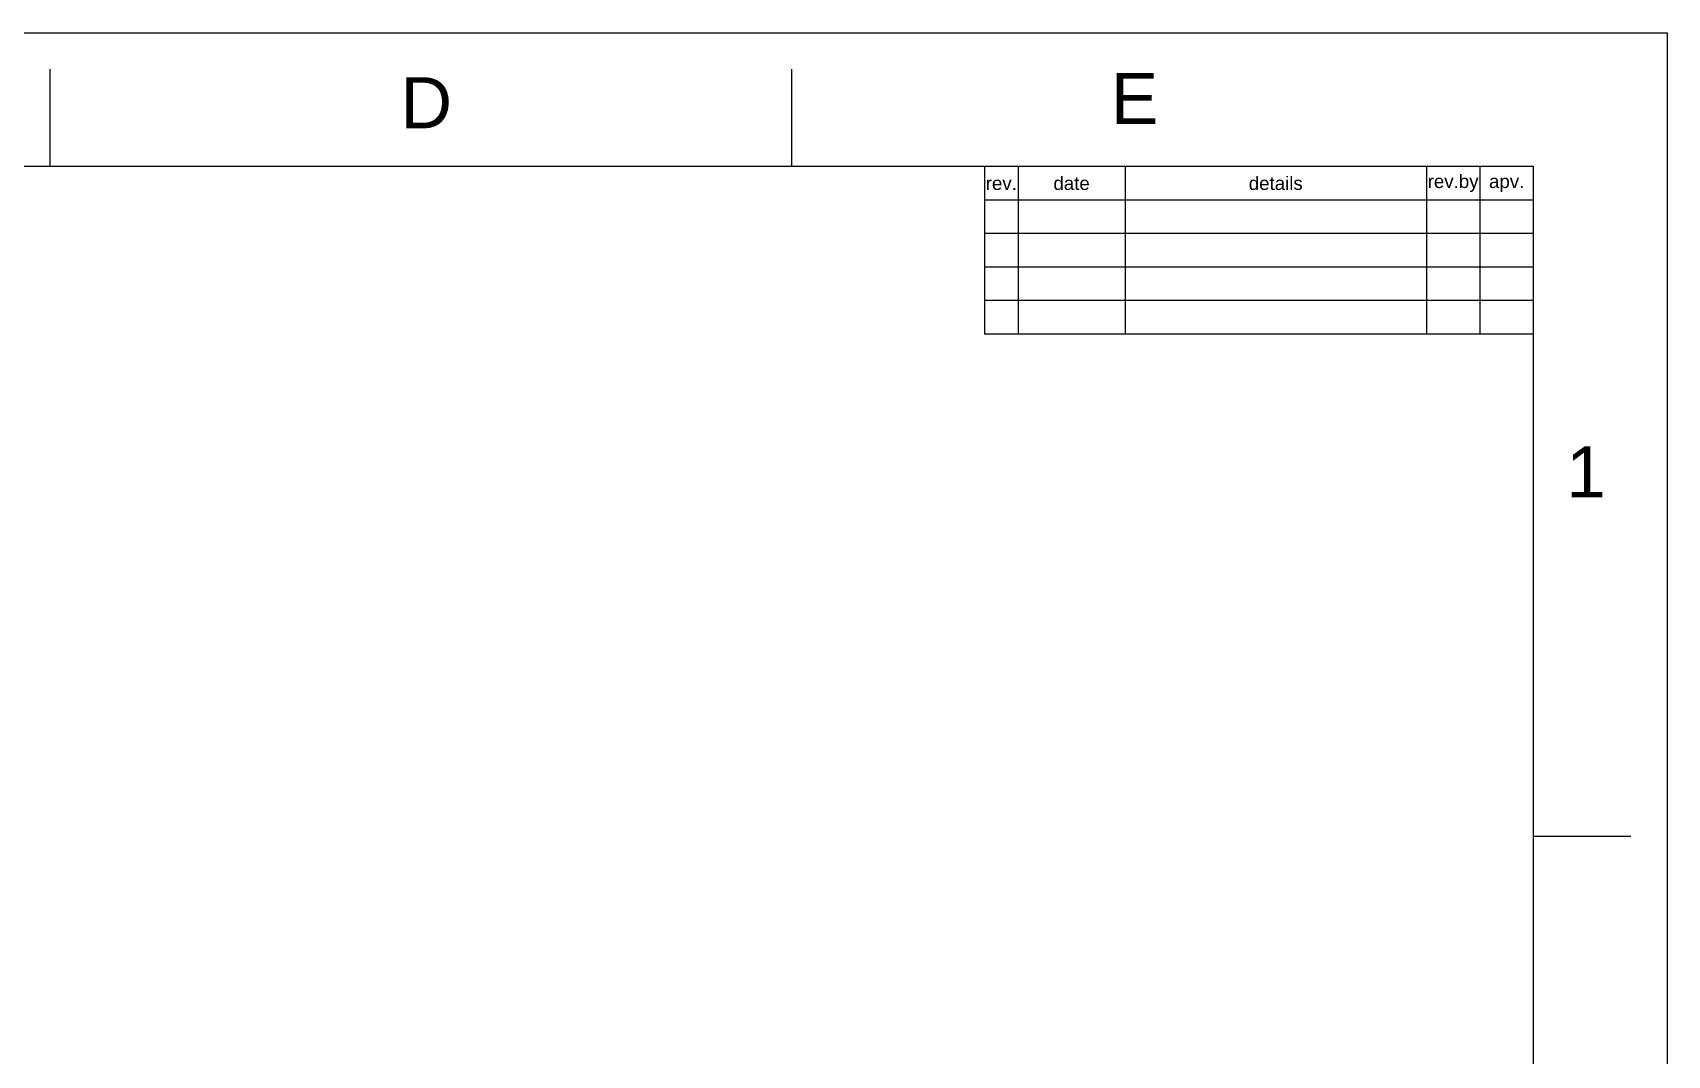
# Model space of a CAD drawing. Header units: millimetres. Extents: x 14183 to 14777, y -4239 to -3399.
# Drawn here: x 14532.8 to 14777, y -3551.8 to -3399 of the extents above; entities that cross this region are included whole.
import ezdxf

# ---------------------------------------------------------------- set-up
doc = ezdxf.new("R2010")
doc.units = ezdxf.units.MM
doc.header["$LTSCALE"] = 0.1
doc.layers.add('FORM', color=7, linetype='Continuous')
doc.layers.add('TEXT', color=2, linetype='Continuous')
doc.styles.get("Standard").update_dxf_attribs({"font": 'arial.ttf'})

msp = doc.modelspace()

# ---------------------------------------------------------------- linework, layer by layer
at = {"layer": 'FORM', "color": 7, "linetype": 'Continuous'}
for p, q in [((14182.965, -3399.041), (14776.965, -3399.041)), ((14776.965, -3399.041), (14776.965, -4239.041)), ((14535.365, -3419.041), (14535.365, -3404.505)), ((14646.165, -3419.041), (14646.165, -3404.505)), ((14756.965, -3419.041), (14202.965, -3419.041)), ((14756.965, -4219.041), (14756.965, -3419.041)), ((14756.965, -3519.041), (14771.501, -3519.041))]:
    msp.add_line(p, q, dxfattribs=at)
at = {"layer": 'FORM'}
for p, q in [((14674.965, -3419.041), (14674.965, -3444.041)), ((14679.965, -3419.041), (14679.965, -3444.041)), ((14695.965, -3419.041), (14695.965, -3444.041)), ((14740.965, -3419.041), (14740.965, -3444.041)), ((14748.965, -3419.041), (14748.965, -3444.041)), ((14756.965, -3424.041), (14674.965, -3424.041)), ((14756.965, -3429.041), (14674.965, -3429.041)), ((14756.965, -3434.041), (14674.965, -3434.041)), ((14756.965, -3439.041), (14674.965, -3439.041)), ((14756.965, -3444.041), (14674.965, -3444.041))]:
    msp.add_line(p, q, dxfattribs=at)

# ---------------------------------------------------------------- texts
at = {"layer": 'FORM', "char_height": 7.624, "attachment_point": 5}
for s, width, insert in [('D', 10, (14591.568, -3409.494)), ('E', 10, (14697.361, -3408.86)), ('1', 50, (14764.816, -3464.635))]:
    msp.add_mtext_dynamic_manual_height_columns(s, width=width, gutter_width=12.5, heights=[0], dxfattribs=dict(at, insert=insert))
at = {"layer": 'TEXT', "char_height": 2, "attachment_point": 5}
for s, width, insert in [('rev.', 5, (14677.465, -3421.541)), ('date', 16, (14687.965, -3421.541)), ('details', 45, (14718.465, -3421.541)), ('rev.by', 8, (14744.965, -3421.541)), ('apv.', 8, (14752.965, -3421.541))]:
    msp.add_mtext_dynamic_manual_height_columns(s, width=width, gutter_width=12.5, heights=[0], dxfattribs=dict(at, insert=insert))

doc.saveas('drawing.dxf')
